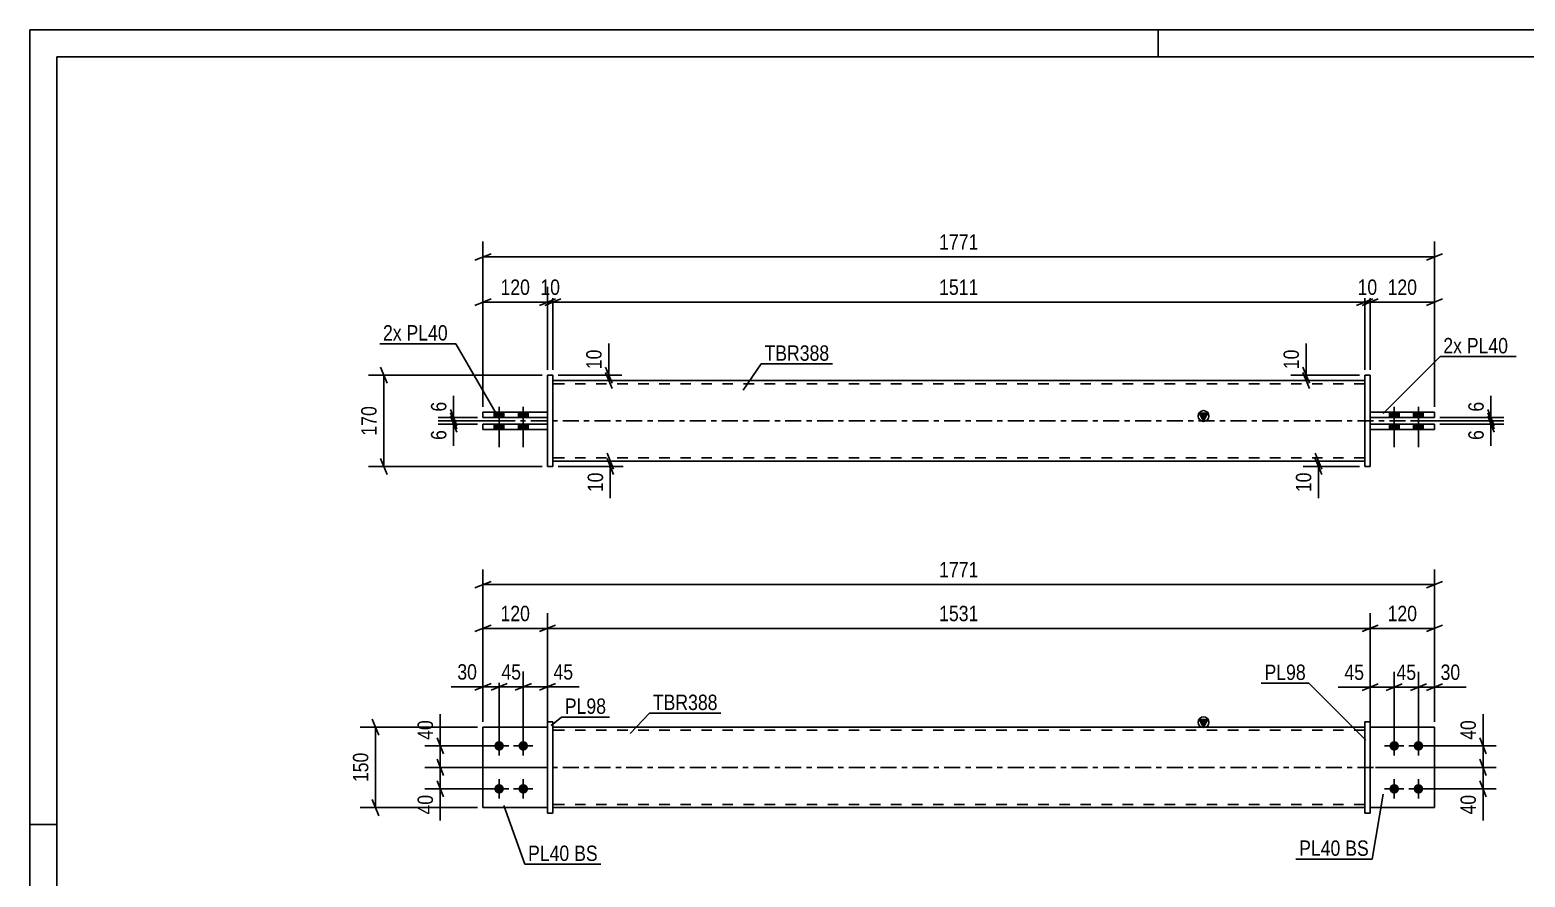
# Model space of a CAD drawing. Header units: millimetres. Extents: x 0 to 420, y 0 to 297.
# Drawn here: x 0 to 278.3, y 139.2 to 297 of the extents above; entities that cross this region are included whole.
import ezdxf

# ---------------------------------------------------------------- set-up
doc = ezdxf.new("R2010")
doc.units = ezdxf.units.MM
doc.linetypes.add('DXK_LINE_DOT2', pattern=[3.9198, 1.9599, -1.9599])
doc.linetypes.add('DXK_LINE_DOT3', pattern=[5.9187, 2.979, -0.9799, 0.9799, -0.9799])
doc.styles.add('Arial Narrow', font='ARIALN.TTF', dxfattribs={"height": 0.2})

# ---------------------------------------------------------------- blocks, each defined once
blk = doc.blocks.new('Unknown-580569984-1163')
at = {"color": 5, "linetype": 'Continuous'}
for p, q in [((420, 297), (0, 297)), ((0, 297), (0, 0)), ((0, 292), (0, 297)), ((210, 292), (210, 297)), ((415, 292), (5, 292)), ((5, 292), (5, 5)), ((5, 149), (0, 149))]:
    blk.add_line(p, q, dxfattribs=at)
blk = doc.blocks.new('Part-580569984-1802 - 1791')
at = {"color": 7, "linetype": 'DXK_LINE_DOT2'}
for p, q in [((261.47, 167.15), (249.47, 167.15)), ((249.47, 167.15), (249.47, 152.15)), ((261.47, 152.15), (261.47, 167.15)), ((249.47, 152.15), (261.47, 152.15))]:
    blk.add_line(p, q, dxfattribs=at)
blk = doc.blocks.new('Bolt-580569984-1794 - 1791')
at = {"linetype": 'Continuous'}
for points in [[(253.97, 164.55, -1), (253.97, 162.75, -1)], [(258.47, 164.55, -1), (258.47, 162.75, -1)], [(253.97, 156.55, -1), (253.97, 154.75, -1)], [(258.47, 156.55, -1), (258.47, 154.75, -1)]]:
    blk.add_hatch(color=1, dxfattribs=at).paths.add_polyline_path(points)
at = {"color": 1, "linetype": 'Continuous'}
for p, q in [((253.97, 165.45), (253.97, 161.85)), ((258.47, 165.45), (258.47, 161.85)), ((252.17, 163.65), (255.77, 163.65)), ((256.67, 163.65), (260.27, 163.65)), ((253.97, 157.45), (253.97, 153.85)), ((258.47, 157.45), (258.47, 153.85)), ((252.17, 155.65), (255.77, 155.65)), ((256.67, 155.65), (260.27, 155.65))]:
    blk.add_line(p, q, dxfattribs=at)
blk = doc.blocks.new('Part-580569984-1812 - 1791')
at = {"color": 2, "linetype": 'Continuous'}
for p, q in [((249.47, 168.15), (248.47, 168.15)), ((248.47, 168.15), (248.47, 151.15)), ((249.47, 151.15), (249.47, 168.15)), ((248.47, 151.15), (249.47, 151.15))]:
    blk.add_line(p, q, dxfattribs=at)
blk = doc.blocks.new('Bolt-580569984-1797 - 1791')
at = {"linetype": 'Continuous'}
for points in [[(87.34, 162.75, -1), (87.34, 164.55, -1)], [(91.84, 162.75, -1), (91.84, 164.55, -1)], [(87.34, 154.75, -1), (87.34, 156.55, -1)], [(91.84, 154.75, -1), (91.84, 156.55, -1)]]:
    blk.add_hatch(color=1, dxfattribs=at).paths.add_polyline_path(points)
at = {"color": 1, "linetype": 'Continuous'}
for p, q in [((87.34, 161.85), (87.34, 165.45)), ((91.84, 161.85), (91.84, 165.45)), ((89.14, 163.65), (85.54, 163.65)), ((93.64, 163.65), (90.04, 163.65)), ((87.34, 153.85), (87.34, 157.45)), ((91.84, 153.85), (91.84, 157.45)), ((89.14, 155.65), (85.54, 155.65)), ((93.64, 155.65), (90.04, 155.65))]:
    blk.add_line(p, q, dxfattribs=at)
blk = doc.blocks.new('Part-580569984-1807 - 1791')
at = {"color": 2, "linetype": 'Continuous'}
for p, q in [((249.47, 167.15), (261.47, 167.15)), ((261.47, 167.15), (261.47, 152.15)), ((249.47, 152.15), (261.47, 152.15))]:
    blk.add_line(p, q, dxfattribs=at)
at = {"color": 7, "linetype": 'DXK_LINE_DOT2'}
blk.add_line((249.47, 167.15), (249.47, 152.15), dxfattribs=at)
blk = doc.blocks.new('Part-580569984-1817 - 1791')
at = {"color": 7, "linetype": 'DXK_LINE_DOT2'}
for p, q in [((96.34, 167.15), (84.34, 167.15)), ((84.34, 167.15), (84.34, 152.15)), ((96.34, 152.15), (96.34, 167.15)), ((84.34, 152.15), (96.34, 152.15))]:
    blk.add_line(p, q, dxfattribs=at)
blk = doc.blocks.new('Part-580569984-1822 - 1791')
at = {"color": 2, "linetype": 'Continuous'}
for p, q in [((84.34, 152.15), (84.34, 167.15)), ((84.34, 167.15), (96.34, 167.15)), ((84.34, 152.15), (96.34, 152.15))]:
    blk.add_line(p, q, dxfattribs=at)
at = {"color": 7, "linetype": 'DXK_LINE_DOT2'}
blk.add_line((96.34, 152.15), (96.34, 167.15), dxfattribs=at)
blk = doc.blocks.new('Part-580569984-1827 - 1791')
at = {"color": 2, "linetype": 'Continuous'}
for p, q in [((96.34, 151.15), (96.34, 168.15)), ((96.34, 168.15), (97.34, 168.15)), ((97.34, 151.15), (97.34, 168.15)), ((96.34, 151.15), (97.34, 151.15))]:
    blk.add_line(p, q, dxfattribs=at)
blk = doc.blocks.new('Part-580569984-1832 - 1791')
at = {"linetype": 'Continuous'}
blk.add_hatch(color=2, dxfattribs=at).paths.add_polyline_path([(218.47, 167.15), (217.67, 168.55), (219.27, 168.55)])
at = {"color": 2, "linetype": 'Continuous'}
for p, q in [((97.34, 167.15), (248.47, 167.15)), ((218.47, 167.15), (217.67, 168.55)), ((217.67, 168.55), (219.27, 168.55)), ((219.27, 168.55), (218.47, 167.15)), ((97.34, 152.15), (248.47, 152.15))]:
    blk.add_line(p, q, dxfattribs=at)
at = {"color": 7, "linetype": 'DXK_LINE_DOT2'}
for p, q in [((97.34, 152.15), (97.34, 167.15)), ((248.47, 152.15), (248.47, 167.15)), ((248.47, 166.55), (97.34, 166.55)), ((248.47, 152.75), (97.34, 152.75))]:
    blk.add_line(p, q, dxfattribs=at)
at = {"color": 7, "linetype": 'DXK_LINE_DOT3'}
blk.add_line((87.34, 159.65), (258.47, 159.65), dxfattribs=at)
at = {"color": 2, "linetype": 'Continuous'}
blk.add_circle((218.47, 168.05), 1, dxfattribs=at)
blk = doc.blocks.new('Part-580569984-2106 - 2084')
at = {"color": 2, "linetype": 'Continuous'}
for p, q in [((84.34, 223.59), (96.34, 223.59)), ((84.34, 222.59), (84.34, 223.59)), ((96.34, 222.59), (84.34, 222.59))]:
    blk.add_line(p, q, dxfattribs=at)
at = {"color": 7, "linetype": 'DXK_LINE_DOT2'}
blk.add_line((96.34, 223.59), (96.34, 222.59), dxfattribs=at)
blk = doc.blocks.new('Part-580569984-2090 - 2084')
at = {"color": 2, "linetype": 'Continuous'}
for p, q in [((261.47, 225.79), (249.47, 225.79)), ((261.47, 224.79), (261.47, 225.79)), ((249.47, 224.79), (261.47, 224.79))]:
    blk.add_line(p, q, dxfattribs=at)
at = {"color": 7, "linetype": 'DXK_LINE_DOT2'}
blk.add_line((249.47, 225.79), (249.47, 224.79), dxfattribs=at)
blk = doc.blocks.new('Part-580569984-2095 - 2084')
at = {"color": 2, "linetype": 'Continuous'}
for p, q in [((261.47, 223.59), (249.47, 223.59)), ((261.47, 222.59), (261.47, 223.59)), ((249.47, 222.59), (261.47, 222.59))]:
    blk.add_line(p, q, dxfattribs=at)
at = {"color": 7, "linetype": 'DXK_LINE_DOT2'}
blk.add_line((249.47, 223.59), (249.47, 222.59), dxfattribs=at)
blk = doc.blocks.new('Part-580569984-2112 - 2084')
at = {"linetype": 'Continuous'}
blk.add_hatch(color=2, dxfattribs=at).paths.add_polyline_path([(218.47, 224.19), (217.67, 225.59), (219.27, 225.59)])
at = {"color": 2, "linetype": 'Continuous'}
for p, q in [((97.34, 231.69), (248.47, 231.69)), ((218.47, 224.19), (217.67, 225.59)), ((217.67, 225.59), (219.27, 225.59)), ((219.27, 225.59), (218.47, 224.19)), ((248.47, 216.69), (97.34, 216.69))]:
    blk.add_line(p, q, dxfattribs=at)
at = {"color": 7, "linetype": 'DXK_LINE_DOT2'}
for p, q in [((97.34, 216.69), (97.34, 231.69)), ((248.47, 231.09), (97.34, 231.09)), ((248.47, 231.69), (248.47, 216.69)), ((248.47, 217.29), (97.34, 217.29))]:
    blk.add_line(p, q, dxfattribs=at)
at = {"color": 7, "linetype": 'DXK_LINE_DOT3'}
blk.add_line((87.34, 224.19), (258.47, 224.19), dxfattribs=at)
at = {"color": 2, "linetype": 'Continuous'}
blk.add_circle((218.47, 225.09), 1, dxfattribs=at)
blk = doc.blocks.new('Part-580569984-2096 - 2084')
at = {"color": 2, "linetype": 'Continuous'}
for p, q in [((249.47, 232.69), (248.47, 232.69)), ((248.47, 215.69), (248.47, 232.69)), ((249.47, 215.69), (249.47, 232.69)), ((249.47, 215.69), (248.47, 215.69))]:
    blk.add_line(p, q, dxfattribs=at)
blk = doc.blocks.new('Part-580569984-2101 - 2084')
at = {"color": 2, "linetype": 'Continuous'}
for p, q in [((96.34, 225.79), (84.34, 225.79)), ((84.34, 224.79), (84.34, 225.79)), ((96.34, 224.79), (84.34, 224.79))]:
    blk.add_line(p, q, dxfattribs=at)
at = {"color": 7, "linetype": 'DXK_LINE_DOT2'}
blk.add_line((96.34, 224.79), (96.34, 225.79), dxfattribs=at)
blk = doc.blocks.new('Part-580569984-2107 - 2084')
at = {"color": 2, "linetype": 'Continuous'}
for p, q in [((97.34, 232.69), (96.34, 232.69)), ((96.34, 232.69), (96.34, 215.69)), ((97.34, 215.69), (97.34, 232.69)), ((96.34, 215.69), (97.34, 215.69))]:
    blk.add_line(p, q, dxfattribs=at)
blk = doc.blocks.new('Bolt-580569984-2113 - 2084')
at = {"linetype": 'Continuous'}
for points in [[(254.87, 225.79), (253.07, 225.79), (253.07, 224.79), (254.87, 224.79)], [(254.87, 225.79), (253.07, 225.79), (253.07, 224.79), (254.87, 224.79)], [(259.37, 225.79), (257.57, 225.79), (257.57, 224.79), (259.37, 224.79)], [(259.37, 225.79), (257.57, 225.79), (257.57, 224.79), (259.37, 224.79)], [(254.87, 223.59), (253.07, 223.59), (253.07, 222.59), (254.87, 222.59)], [(254.87, 223.59), (253.07, 223.59), (253.07, 222.59), (254.87, 222.59)], [(259.37, 223.59), (257.57, 223.59), (257.57, 222.59), (259.37, 222.59)], [(259.37, 223.59), (257.57, 223.59), (257.57, 222.59), (259.37, 222.59)]]:
    blk.add_hatch(color=1, dxfattribs=at).paths.add_polyline_path(points)
at = {"color": 1, "linetype": 'Continuous'}
for p, q in [((253.07, 225.79), (253.07, 224.79)), ((253.07, 225.79), (253.07, 224.79)), ((253.97, 226.79), (253.97, 219.29)), ((253.97, 226.79), (253.97, 219.29)), ((254.87, 225.79), (254.87, 224.79)), ((254.87, 225.79), (254.87, 224.79)), ((257.57, 225.79), (257.57, 224.79)), ((257.57, 225.79), (257.57, 224.79)), ((258.47, 226.79), (258.47, 219.29)), ((258.47, 226.79), (258.47, 219.29)), ((259.37, 225.79), (259.37, 224.79)), ((259.37, 225.79), (259.37, 224.79)), ((253.07, 223.59), (253.07, 222.59)), ((253.07, 223.59), (253.07, 222.59)), ((254.87, 223.59), (254.87, 222.59)), ((254.87, 223.59), (254.87, 222.59)), ((257.57, 223.59), (257.57, 222.59)), ((257.57, 223.59), (257.57, 222.59)), ((259.37, 223.59), (259.37, 222.59)), ((259.37, 223.59), (259.37, 222.59))]:
    blk.add_line(p, q, dxfattribs=at)
blk = doc.blocks.new('Bolt-580569984-2114 - 2084')
at = {"linetype": 'Continuous'}
for points in [[(86.44, 224.79), (88.24, 224.79), (88.24, 225.79), (86.44, 225.79)], [(86.44, 224.79), (88.24, 224.79), (88.24, 225.79), (86.44, 225.79)], [(90.94, 224.79), (92.74, 224.79), (92.74, 225.79), (90.94, 225.79)], [(90.94, 224.79), (92.74, 224.79), (92.74, 225.79), (90.94, 225.79)], [(86.44, 222.59), (88.24, 222.59), (88.24, 223.59), (86.44, 223.59)], [(86.44, 222.59), (88.24, 222.59), (88.24, 223.59), (86.44, 223.59)], [(90.94, 222.59), (92.74, 222.59), (92.74, 223.59), (90.94, 223.59)], [(90.94, 222.59), (92.74, 222.59), (92.74, 223.59), (90.94, 223.59)]]:
    blk.add_hatch(color=1, dxfattribs=at).paths.add_polyline_path(points)
at = {"color": 1, "linetype": 'Continuous'}
for p, q in [((86.44, 225.79), (86.44, 224.79)), ((86.44, 225.79), (86.44, 224.79)), ((87.34, 226.79), (87.34, 219.29)), ((87.34, 226.79), (87.34, 219.29)), ((88.24, 225.79), (88.24, 224.79)), ((88.24, 225.79), (88.24, 224.79)), ((90.94, 225.79), (90.94, 224.79)), ((90.94, 225.79), (90.94, 224.79)), ((91.84, 226.79), (91.84, 219.29)), ((91.84, 226.79), (91.84, 219.29)), ((92.74, 225.79), (92.74, 224.79)), ((92.74, 225.79), (92.74, 224.79)), ((86.44, 223.59), (86.44, 222.59)), ((86.44, 223.59), (86.44, 222.59)), ((88.24, 223.59), (88.24, 222.59)), ((88.24, 223.59), (88.24, 222.59)), ((90.94, 223.59), (90.94, 222.59)), ((90.94, 223.59), (90.94, 222.59)), ((92.74, 223.59), (92.74, 222.59)), ((92.74, 223.59), (92.74, 222.59))]:
    blk.add_line(p, q, dxfattribs=at)
blk = doc.blocks.new('StraightDimension-580569984-1978 - 1791')
at = {"color": 7, "linetype": 'Continuous'}
for p, q in [((250.47, 159.65), (272.91, 159.65)), ((269.91, 161.15), (271.11, 158.15)), ((270.51, 155.65), (270.51, 159.65)), ((271.11, 154.15), (269.91, 157.15)), ((259.47, 155.65), (272.91, 155.65))]:
    blk.add_line(p, q, dxfattribs=at)
at = {"color": 0}
blk.add_wipeout([(269.76, 155.13), (265.56, 155.13), (265.56, 150.27), (269.76, 150.27)], dxfattribs=at)
at = {"color": 7, "linetype": 'Continuous'}
blk.add_line((270.51, 155.65), (270.51, 149.75), dxfattribs=at)
blk.add_line((270.51, 155.65), (270.51, 149.75), dxfattribs=at)
at = {"color": 3, "style": 'Arial Narrow'}
blk.add_text('40', height=2.863, rotation=90.0002, dxfattribs=at).set_placement((269.16, 150.87))
blk = doc.blocks.new('StraightDimension-580569984-1988 - 1791')
at = {"color": 7, "linetype": 'Continuous'}
for p, q in [((84.34, 168.15), (84.34, 196.53)), ((261.47, 168.15), (261.47, 196.53)), ((85.84, 194.28), (82.84, 193.08)), ((84.34, 193.68), (261.47, 193.68)), ((259.97, 193.08), (262.97, 194.28))]:
    blk.add_line(p, q, dxfattribs=at)
at = {"color": 0}
blk.add_wipeout([(177.16, 194.43), (177.16, 198.63), (168.65, 198.63), (168.65, 194.43)], dxfattribs=at)
at = {"color": 3, "style": 'Arial Narrow'}
blk.add_text('1771', height=2.863, dxfattribs=at).set_placement((169.25, 195.03))
blk = doc.blocks.new('StraightDimension-580569984-2024 - 1791')
at = {"color": 7, "linetype": 'Continuous'}
for p, q in [((253.97, 164.65), (253.97, 177.44)), ((258.47, 164.65), (258.47, 177.44)), ((252.47, 173.99), (255.47, 175.19)), ((253.97, 174.59), (258.47, 174.59)), ((259.97, 175.19), (256.97, 173.99))]:
    blk.add_line(p, q, dxfattribs=at)
at = {"color": 0}
blk.add_wipeout([(258.65, 175.34), (258.65, 179.54), (253.79, 179.54), (253.79, 175.34)], dxfattribs=at)
at = {"color": 3, "style": 'Arial Narrow'}
blk.add_text('45', height=2.863, dxfattribs=at).set_placement((254.39, 175.94))
blk = doc.blocks.new('StraightDimension-580569984-1834 - 1791')
at = {"color": 7, "linetype": 'Continuous'}
for p, q in [((95.34, 159.65), (73.53, 159.65)), ((75.78, 161.15), (76.98, 158.15)), ((76.38, 155.65), (76.38, 159.65)), ((76.98, 154.15), (75.78, 157.15)), ((86.34, 155.65), (73.53, 155.65))]:
    blk.add_line(p, q, dxfattribs=at)
at = {"color": 0}
blk.add_wipeout([(75.63, 155.13), (71.43, 155.13), (71.43, 150.27), (75.63, 150.27)], dxfattribs=at)
at = {"color": 7, "linetype": 'Continuous'}
blk.add_line((76.38, 155.65), (76.38, 149.75), dxfattribs=at)
blk.add_line((76.38, 155.65), (76.38, 149.75), dxfattribs=at)
at = {"color": 3, "style": 'Arial Narrow'}
blk.add_text('40', height=2.863, rotation=90.0002, dxfattribs=at).set_placement((75.03, 150.87))
blk = doc.blocks.new('StraightDimension-580569984-1843 - 1791')
at = {"color": 7, "linetype": 'Continuous'}
for p, q in [((75.78, 165.15), (76.98, 162.15)), ((86.34, 163.65), (73.53, 163.65)), ((76.38, 159.65), (76.38, 163.65)), ((95.34, 159.65), (73.53, 159.65)), ((76.98, 158.15), (75.78, 161.15))]:
    blk.add_line(p, q, dxfattribs=at)
at = {"color": 0}
blk.add_wipeout([(75.63, 169.04), (71.43, 169.04), (71.43, 164.18), (75.63, 164.18)], dxfattribs=at)
at = {"color": 7, "linetype": 'Continuous'}
blk.add_line((76.38, 163.65), (76.38, 169.56), dxfattribs=at)
blk.add_line((76.38, 163.65), (76.38, 169.56), dxfattribs=at)
at = {"color": 3, "style": 'Arial Narrow'}
blk.add_text('40', height=2.863, rotation=90.0002, dxfattribs=at).set_placement((75.03, 164.78))
blk = doc.blocks.new('StraightDimension-580569984-1853 - 1791')
at = {"color": 7, "linetype": 'Continuous'}
for p, q in [((83.34, 167.15), (61.49, 167.15)), ((64.94, 165.65), (63.74, 168.65)), ((64.34, 152.15), (64.34, 167.15)), ((63.74, 153.65), (64.94, 150.65)), ((83.34, 152.15), (61.49, 152.15))]:
    blk.add_line(p, q, dxfattribs=at)
at = {"color": 0}
blk.add_wipeout([(63.59, 163), (59.39, 163), (59.39, 156.31), (63.59, 156.31)], dxfattribs=at)
at = {"color": 3, "style": 'Arial Narrow'}
blk.add_text('150', height=2.863, rotation=90.0002, dxfattribs=at).set_placement((62.99, 156.91))
blk = doc.blocks.new('StraightDimension-580569984-1873 - 1791')
at = {"color": 7, "linetype": 'Continuous'}
for p, q in [((84.34, 168.15), (84.34, 177.5)), ((87.34, 164.65), (87.34, 177.5)), ((82.84, 174.05), (85.84, 175.25)), ((84.34, 174.65), (87.34, 174.65)), ((88.84, 175.25), (85.84, 174.05))]:
    blk.add_line(p, q, dxfattribs=at)
at = {"color": 0}
blk.add_wipeout([(83.82, 175.4), (83.82, 179.6), (78.96, 179.6), (78.96, 175.4)], dxfattribs=at)
at = {"color": 7, "linetype": 'Continuous'}
blk.add_line((84.34, 174.65), (78.44, 174.65), dxfattribs=at)
blk.add_line((84.34, 174.65), (78.44, 174.65), dxfattribs=at)
at = {"color": 3, "style": 'Arial Narrow'}
blk.add_text('30', height=2.863, dxfattribs=at).set_placement((79.56, 176))
blk = doc.blocks.new('StraightDimension-580569984-1889 - 1791')
at = {"color": 7, "linetype": 'Continuous'}
for p, q in [((87.34, 164.65), (87.34, 177.5)), ((91.84, 164.65), (91.84, 177.5)), ((85.84, 174.05), (88.84, 175.25)), ((87.34, 174.65), (91.84, 174.65)), ((93.34, 175.25), (90.34, 174.05))]:
    blk.add_line(p, q, dxfattribs=at)
at = {"color": 0}
blk.add_wipeout([(92.02, 175.4), (92.02, 179.6), (87.17, 179.6), (87.17, 175.4)], dxfattribs=at)
at = {"color": 3, "style": 'Arial Narrow'}
blk.add_text('45', height=2.863, dxfattribs=at).set_placement((87.77, 176))
blk = doc.blocks.new('StraightDimension-580569984-1902 - 1791')
at = {"color": 7, "linetype": 'Continuous'}
for p, q in [((91.84, 164.65), (91.84, 177.5)), ((96.34, 168.15), (96.34, 177.5)), ((90.34, 174.05), (93.34, 175.25)), ((91.84, 174.65), (96.34, 174.65)), ((97.84, 175.25), (94.84, 174.05))]:
    blk.add_line(p, q, dxfattribs=at)
at = {"color": 0}
blk.add_wipeout([(101.73, 175.4), (101.73, 179.6), (96.87, 179.6), (96.87, 175.4)], dxfattribs=at)
at = {"color": 7, "linetype": 'Continuous'}
blk.add_line((96.34, 174.65), (102.25, 174.65), dxfattribs=at)
blk.add_line((96.34, 174.65), (102.25, 174.65), dxfattribs=at)
at = {"color": 3, "style": 'Arial Narrow'}
blk.add_text('45', height=2.863, dxfattribs=at).set_placement((97.47, 176))
blk = doc.blocks.new('StraightDimension-580569984-1919 - 1791')
at = {"color": 7, "linetype": 'Continuous'}
for p, q in [((84.34, 168.15), (84.34, 188.38)), ((96.34, 160.65), (96.34, 188.38)), ((82.84, 184.93), (85.84, 186.13)), ((84.34, 185.53), (96.34, 185.53)), ((97.84, 186.13), (94.84, 184.93))]:
    blk.add_line(p, q, dxfattribs=at)
at = {"color": 0}
blk.add_wipeout([(93.69, 186.28), (93.69, 190.48), (87, 190.48), (87, 186.28)], dxfattribs=at)
at = {"color": 3, "style": 'Arial Narrow'}
blk.add_text('120', height=2.863, dxfattribs=at).set_placement((87.6, 186.88))
blk = doc.blocks.new('StraightDimension-580569984-1934 - 1791')
at = {"color": 7, "linetype": 'Continuous'}
for p, q in [((96.34, 160.65), (96.34, 188.38)), ((249.47, 168.15), (249.47, 188.38)), ((97.84, 186.13), (94.84, 184.93)), ((96.34, 185.53), (249.47, 185.53)), ((247.97, 184.93), (250.97, 186.13))]:
    blk.add_line(p, q, dxfattribs=at)
at = {"color": 0}
blk.add_wipeout([(177.16, 186.28), (177.16, 190.48), (168.65, 190.48), (168.65, 186.28)], dxfattribs=at)
at = {"color": 3, "style": 'Arial Narrow'}
blk.add_text('1531', height=2.863, dxfattribs=at).set_placement((169.25, 186.88))
blk = doc.blocks.new('StraightDimension-580569984-1949 - 1791')
at = {"color": 7, "linetype": 'Continuous'}
for p, q in [((249.47, 168.15), (249.47, 188.38)), ((261.47, 168.15), (261.47, 188.38)), ((247.97, 184.93), (250.97, 186.13)), ((249.47, 185.53), (261.47, 185.53)), ((262.97, 186.13), (259.97, 184.93))]:
    blk.add_line(p, q, dxfattribs=at)
at = {"color": 0}
blk.add_wipeout([(258.81, 186.28), (258.81, 190.48), (252.13, 190.48), (252.13, 186.28)], dxfattribs=at)
at = {"color": 3, "style": 'Arial Narrow'}
blk.add_text('120', height=2.863, dxfattribs=at).set_placement((252.73, 186.88))
blk = doc.blocks.new('StraightDimension-580569984-1969 - 1791')
at = {"color": 7, "linetype": 'Continuous'}
for p, q in [((269.91, 165.15), (271.11, 162.15)), ((259.47, 163.65), (272.91, 163.65)), ((270.51, 159.65), (270.51, 163.65)), ((250.47, 159.65), (272.91, 159.65)), ((271.11, 158.15), (269.91, 161.15))]:
    blk.add_line(p, q, dxfattribs=at)
at = {"color": 0}
blk.add_wipeout([(269.76, 169.04), (265.56, 169.04), (265.56, 164.18), (269.76, 164.18)], dxfattribs=at)
at = {"color": 7, "linetype": 'Continuous'}
blk.add_line((270.51, 163.65), (270.51, 169.56), dxfattribs=at)
blk.add_line((270.51, 163.65), (270.51, 169.56), dxfattribs=at)
at = {"color": 3, "style": 'Arial Narrow'}
blk.add_text('40', height=2.863, rotation=90.0002, dxfattribs=at).set_placement((269.16, 164.78))
blk = doc.blocks.new('StraightDimension-580569984-2008 - 1791')
at = {"color": 7, "linetype": 'Continuous'}
for p, q in [((249.47, 168.15), (249.47, 177.44)), ((253.97, 164.65), (253.97, 177.44)), ((247.97, 173.99), (250.97, 175.19)), ((249.47, 174.59), (253.97, 174.59)), ((255.47, 175.19), (252.47, 173.99))]:
    blk.add_line(p, q, dxfattribs=at)
at = {"color": 0}
blk.add_wipeout([(248.94, 175.34), (248.94, 179.54), (244.09, 179.54), (244.09, 175.34)], dxfattribs=at)
at = {"color": 7, "linetype": 'Continuous'}
blk.add_line((249.47, 174.59), (243.56, 174.59), dxfattribs=at)
blk.add_line((249.47, 174.59), (243.56, 174.59), dxfattribs=at)
at = {"color": 3, "style": 'Arial Narrow'}
blk.add_text('45', height=2.863, dxfattribs=at).set_placement((244.69, 175.94))
blk = doc.blocks.new('StraightDimension-580569984-2037 - 1791')
at = {"color": 7, "linetype": 'Continuous'}
for p, q in [((258.47, 164.65), (258.47, 177.44)), ((261.47, 168.15), (261.47, 177.44)), ((256.97, 173.99), (259.97, 175.19)), ((258.47, 174.59), (261.47, 174.59)), ((262.97, 175.19), (259.97, 173.99))]:
    blk.add_line(p, q, dxfattribs=at)
at = {"color": 0}
blk.add_wipeout([(266.85, 175.34), (266.85, 179.54), (261.99, 179.54), (261.99, 175.34)], dxfattribs=at)
at = {"color": 7, "linetype": 'Continuous'}
blk.add_line((261.47, 174.59), (267.37, 174.59), dxfattribs=at)
blk.add_line((261.47, 174.59), (267.37, 174.59), dxfattribs=at)
at = {"color": 3, "style": 'Arial Narrow'}
blk.add_text('30', height=2.863, dxfattribs=at).set_placement((262.59, 175.94))
blk = doc.blocks.new('StraightDimension-580569984-2160 - 2084')
at = {"color": 7, "linetype": 'Continuous'}
for p, q in [((271.37, 226.29), (272.57, 223.29)), ((272.57, 222.69), (271.37, 225.69)), ((257.22, 224.19), (274.37, 224.19)), ((262.47, 224.79), (274.37, 224.79)), ((271.97, 224.19), (271.97, 224.79))]:
    blk.add_line(p, q, dxfattribs=at)
at = {"color": 0}
blk.add_wipeout([(271.22, 228.34), (267.02, 228.34), (267.02, 225.31), (271.22, 225.31)], dxfattribs=at)
at = {"color": 7, "linetype": 'Continuous'}
blk.add_line((271.97, 224.79), (271.97, 228.87), dxfattribs=at)
blk.add_line((271.97, 224.79), (271.97, 228.87), dxfattribs=at)
at = {"color": 3, "style": 'Arial Narrow'}
blk.add_text('6', height=2.86, rotation=90.0002, dxfattribs=at).set_placement((270.62, 225.91))
blk = doc.blocks.new('StraightDimension-580569984-2229 - 2084')
at = {"color": 7, "linetype": 'Continuous'}
for p, q in [((97.34, 233.69), (97.34, 249.15)), ((248.47, 233.69), (248.47, 249.15)), ((98.84, 246.9), (95.84, 245.7)), ((97.34, 246.3), (248.47, 246.3)), ((246.97, 245.7), (249.97, 246.9))]:
    blk.add_line(p, q, dxfattribs=at)
at = {"color": 0}
blk.add_wipeout([(177.16, 247.05), (177.16, 251.25), (168.65, 251.25), (168.65, 247.05)], dxfattribs=at)
at = {"color": 3, "style": 'Arial Narrow'}
blk.add_text('1511', height=2.863, dxfattribs=at).set_placement((169.25, 247.65))
blk = doc.blocks.new('StraightDimension-580569984-2178 - 2084')
at = {"color": 7, "linetype": 'Continuous'}
for p, q in [((107.17, 234.19), (108.37, 231.19)), ((98.34, 232.69), (110.17, 232.69)), ((98.34, 231.69), (110.17, 231.69)), ((108.37, 230.19), (107.17, 233.19)), ((107.77, 231.69), (107.77, 232.69))]:
    blk.add_line(p, q, dxfattribs=at)
at = {"color": 0}
blk.add_wipeout([(107.02, 238.07), (102.82, 238.07), (102.82, 233.21), (107.02, 233.21)], dxfattribs=at)
at = {"color": 7, "linetype": 'Continuous'}
blk.add_line((107.77, 232.69), (107.77, 238.59), dxfattribs=at)
blk.add_line((107.77, 232.69), (107.77, 238.59), dxfattribs=at)
at = {"color": 3, "style": 'Arial Narrow'}
blk.add_text('10', height=2.863, rotation=90.0002, dxfattribs=at).set_placement((106.42, 233.81))
blk = doc.blocks.new('StraightDimension-580569984-2239 - 2084')
at = {"color": 7, "linetype": 'Continuous'}
for p, q in [((96.34, 233.69), (96.34, 249.15)), ((97.34, 233.69), (97.34, 249.15)), ((94.84, 245.7), (97.84, 246.9)), ((98.84, 246.9), (95.84, 245.7)), ((96.34, 246.3), (97.34, 246.3))]:
    blk.add_line(p, q, dxfattribs=at)
at = {"color": 0}
blk.add_wipeout([(99.27, 247.05), (99.27, 251.25), (94.42, 251.25), (94.42, 247.05)], dxfattribs=at)
at = {"color": 3, "style": 'Arial Narrow'}
blk.add_text('10', height=2.863, dxfattribs=at).set_placement((95.02, 247.65))
blk = doc.blocks.new('StraightDimension-580569984-2126 - 2084')
at = {"color": 7, "linetype": 'Continuous'}
for p, q in [((78.27, 226.29), (79.47, 223.29)), ((79.47, 222.69), (78.27, 225.69)), ((83.34, 224.79), (76.02, 224.79)), ((88.59, 224.19), (76.02, 224.19)), ((78.87, 224.19), (78.87, 224.79))]:
    blk.add_line(p, q, dxfattribs=at)
at = {"color": 0}
blk.add_wipeout([(78.12, 228.34), (73.92, 228.34), (73.92, 225.31), (78.12, 225.31)], dxfattribs=at)
at = {"color": 7, "linetype": 'Continuous'}
blk.add_line((78.87, 224.79), (78.87, 228.87), dxfattribs=at)
blk.add_line((78.87, 224.79), (78.87, 228.87), dxfattribs=at)
at = {"color": 3, "style": 'Arial Narrow'}
blk.add_text('6', height=2.86, rotation=90.0002, dxfattribs=at).set_placement((77.52, 225.91))
blk = doc.blocks.new('StraightDimension-580569984-2138 - 2084')
at = {"color": 7, "linetype": 'Continuous'}
for p, q in [((78.27, 225.69), (79.47, 222.69)), ((88.59, 224.19), (76.02, 224.19)), ((83.34, 223.59), (76.02, 223.59)), ((79.47, 222.09), (78.27, 225.09)), ((78.87, 223.59), (78.87, 224.19))]:
    blk.add_line(p, q, dxfattribs=at)
at = {"color": 0}
blk.add_wipeout([(78.12, 223.06), (73.92, 223.06), (73.92, 220.03), (78.12, 220.03)], dxfattribs=at)
at = {"color": 7, "linetype": 'Continuous'}
blk.add_line((78.87, 223.59), (78.87, 219.51), dxfattribs=at)
blk.add_line((78.87, 223.59), (78.87, 219.51), dxfattribs=at)
at = {"color": 3, "style": 'Arial Narrow'}
blk.add_text('6', height=2.86, rotation=90.0002, dxfattribs=at).set_placement((77.52, 220.63))
blk = doc.blocks.new('StraightDimension-580569984-2149 - 2084')
at = {"color": 7, "linetype": 'Continuous'}
for p, q in [((66.48, 231.19), (65.28, 234.19)), ((95.34, 232.69), (63.03, 232.69)), ((65.88, 215.69), (65.88, 232.69)), ((65.28, 217.19), (66.48, 214.19)), ((95.34, 215.69), (63.03, 215.69))]:
    blk.add_line(p, q, dxfattribs=at)
at = {"color": 0}
blk.add_wipeout([(65.13, 227.53), (60.93, 227.53), (60.93, 220.85), (65.13, 220.85)], dxfattribs=at)
at = {"color": 3, "style": 'Arial Narrow'}
blk.add_text('170', height=2.863, rotation=90.0002, dxfattribs=at).set_placement((64.53, 221.45))
blk = doc.blocks.new('StraightDimension-580569984-2169 - 2084')
at = {"color": 7, "linetype": 'Continuous'}
for p, q in [((271.37, 225.69), (272.57, 222.69)), ((257.22, 224.19), (274.37, 224.19)), ((262.47, 223.59), (274.37, 223.59)), ((272.57, 222.09), (271.37, 225.09)), ((271.97, 223.59), (271.97, 224.19))]:
    blk.add_line(p, q, dxfattribs=at)
at = {"color": 0}
blk.add_wipeout([(271.22, 223.06), (267.02, 223.06), (267.02, 220.03), (271.22, 220.03)], dxfattribs=at)
at = {"color": 7, "linetype": 'Continuous'}
blk.add_line((271.97, 223.59), (271.97, 219.51), dxfattribs=at)
blk.add_line((271.97, 223.59), (271.97, 219.51), dxfattribs=at)
at = {"color": 3, "style": 'Arial Narrow'}
blk.add_text('6', height=2.86, rotation=90.0002, dxfattribs=at).set_placement((270.62, 220.63))
blk = doc.blocks.new('StraightDimension-580569984-2189 - 2084')
at = {"color": 7, "linetype": 'Continuous'}
for p, q in [((107.44, 218.19), (108.64, 215.19)), ((108.64, 214.19), (107.44, 217.19)), ((98.34, 216.69), (110.44, 216.69)), ((98.34, 215.69), (110.44, 215.69)), ((108.04, 215.69), (108.04, 216.69))]:
    blk.add_line(p, q, dxfattribs=at)
at = {"color": 0}
blk.add_wipeout([(107.29, 215.16), (103.09, 215.16), (103.09, 210.31), (107.29, 210.31)], dxfattribs=at)
at = {"color": 7, "linetype": 'Continuous'}
blk.add_line((108.04, 215.69), (108.04, 209.78), dxfattribs=at)
blk.add_line((108.04, 215.69), (108.04, 209.78), dxfattribs=at)
at = {"color": 3, "style": 'Arial Narrow'}
blk.add_text('10', height=2.863, rotation=90.0002, dxfattribs=at).set_placement((106.69, 210.91))
blk = doc.blocks.new('StraightDimension-580569984-2199 - 2084')
at = {"color": 7, "linetype": 'Continuous'}
for p, q in [((249.47, 233.69), (249.47, 249.15)), ((261.47, 226.79), (261.47, 249.15)), ((247.97, 245.7), (250.97, 246.9)), ((249.47, 246.3), (261.47, 246.3)), ((262.97, 246.9), (259.97, 245.7))]:
    blk.add_line(p, q, dxfattribs=at)
at = {"color": 0}
blk.add_wipeout([(258.81, 247.05), (258.81, 251.25), (252.13, 251.25), (252.13, 247.05)], dxfattribs=at)
at = {"color": 3, "style": 'Arial Narrow'}
blk.add_text('120', height=2.863, dxfattribs=at).set_placement((252.73, 247.65))
blk = doc.blocks.new('StraightDimension-580569984-2209 - 2084')
at = {"color": 7, "linetype": 'Continuous'}
for p, q in [((84.34, 226.79), (84.34, 249.15)), ((96.34, 233.69), (96.34, 249.15)), ((82.84, 245.7), (85.84, 246.9)), ((84.34, 246.3), (96.34, 246.3)), ((97.84, 246.9), (94.84, 245.7))]:
    blk.add_line(p, q, dxfattribs=at)
at = {"color": 0}
blk.add_wipeout([(93.69, 247.05), (93.69, 251.25), (87, 251.25), (87, 247.05)], dxfattribs=at)
at = {"color": 3, "style": 'Arial Narrow'}
blk.add_text('120', height=2.863, dxfattribs=at).set_placement((87.6, 247.65))
blk = doc.blocks.new('StraightDimension-580569984-2219 - 2084')
at = {"color": 7, "linetype": 'Continuous'}
for p, q in [((248.47, 233.69), (248.47, 249.15)), ((249.47, 233.69), (249.47, 249.15)), ((246.97, 245.7), (249.97, 246.9)), ((250.97, 246.9), (247.97, 245.7)), ((248.47, 246.3), (249.47, 246.3))]:
    blk.add_line(p, q, dxfattribs=at)
at = {"color": 0}
blk.add_wipeout([(251.4, 247.05), (251.4, 251.25), (246.54, 251.25), (246.54, 247.05)], dxfattribs=at)
at = {"color": 3, "style": 'Arial Narrow'}
blk.add_text('10', height=2.863, dxfattribs=at).set_placement((247.14, 247.65))
blk = doc.blocks.new('StraightDimension-580569984-2250 - 2084')
at = {"color": 7, "linetype": 'Continuous'}
for p, q in [((84.34, 226.79), (84.34, 257.56)), ((261.47, 226.79), (261.47, 257.56)), ((85.84, 255.31), (82.84, 254.11)), ((84.34, 254.71), (261.47, 254.71)), ((259.97, 254.11), (262.97, 255.31))]:
    blk.add_line(p, q, dxfattribs=at)
at = {"color": 0}
blk.add_wipeout([(177.16, 255.46), (177.16, 259.66), (168.65, 259.66), (168.65, 255.46)], dxfattribs=at)
at = {"color": 3, "style": 'Arial Narrow'}
blk.add_text('1771', height=2.863, dxfattribs=at).set_placement((169.25, 256.06))
blk = doc.blocks.new('StraightDimension-580569984-2261 - 2084')
at = {"color": 7, "linetype": 'Continuous'}
for p, q in [((236.97, 234.19), (238.17, 231.19)), ((247.47, 232.69), (234.72, 232.69)), ((247.47, 231.69), (234.72, 231.69)), ((238.17, 230.19), (236.97, 233.19)), ((237.57, 231.69), (237.57, 232.69))]:
    blk.add_line(p, q, dxfattribs=at)
at = {"color": 0}
blk.add_wipeout([(236.82, 238.07), (232.62, 238.07), (232.62, 233.21), (236.82, 233.21)], dxfattribs=at)
at = {"color": 7, "linetype": 'Continuous'}
blk.add_line((237.57, 232.69), (237.57, 238.59), dxfattribs=at)
blk.add_line((237.57, 232.69), (237.57, 238.59), dxfattribs=at)
at = {"color": 3, "style": 'Arial Narrow'}
blk.add_text('10', height=2.863, rotation=90.0002, dxfattribs=at).set_placement((236.22, 233.81))
blk = doc.blocks.new('StraightDimension-580569984-2272 - 2084')
at = {"color": 7, "linetype": 'Continuous'}
for p, q in [((239.27, 218.19), (240.47, 215.19)), ((240.47, 214.19), (239.27, 217.19)), ((247.47, 216.69), (237.02, 216.69)), ((247.47, 215.69), (237.02, 215.69)), ((239.87, 215.69), (239.87, 216.69))]:
    blk.add_line(p, q, dxfattribs=at)
at = {"color": 0}
blk.add_wipeout([(239.12, 215.16), (234.92, 215.16), (234.92, 210.31), (239.12, 210.31)], dxfattribs=at)
at = {"color": 7, "linetype": 'Continuous'}
blk.add_line((239.87, 215.69), (239.87, 209.78), dxfattribs=at)
blk.add_line((239.87, 215.69), (239.87, 209.78), dxfattribs=at)
at = {"color": 3, "style": 'Arial Narrow'}
blk.add_text('10', height=2.863, rotation=90.0002, dxfattribs=at).set_placement((238.52, 210.91))
blk = doc.blocks.new('Mark-580569984-1808 - 1791')
at = {"color": 0}
blk.add_wipeout([(237.49, 175.93), (237.49, 178.93), (229.82, 178.93), (229.82, 175.93)], dxfattribs=at)
blk.add_wipeout([(237.49, 175.93), (237.49, 178.93), (229.82, 178.93), (229.82, 175.93)], dxfattribs=at)
at = {"color": 30, "linetype": 'Continuous'}
for p in [(229.22, 175.33), (248.7, 164.72)]:
    blk.add_line(p, (238.09, 175.33), dxfattribs=at)
at = {"color": 3, "style": 'Arial Narrow'}
blk.add_text('PL98', height=2.863, dxfattribs=at).set_placement((229.82, 175.93))
blk = doc.blocks.new('Mark-580569984-1823 - 1791')
at = {"color": 0}
blk.add_wipeout([(107.26, 169.62), (107.26, 172.62), (99.58, 172.62), (99.58, 169.62)], dxfattribs=at)
blk.add_wipeout([(107.26, 169.62), (107.26, 172.62), (99.58, 172.62), (99.58, 169.62)], dxfattribs=at)
at = {"color": 30, "linetype": 'Continuous'}
for p, q in [((97.04, 167.46), (98.98, 169.02)), ((98.98, 169.02), (107.86, 169.02))]:
    blk.add_line(p, q, dxfattribs=at)
at = {"color": 3, "style": 'Arial Narrow'}
blk.add_text('PL98', height=2.863, dxfattribs=at).set_placement((99.58, 169.62))
blk = doc.blocks.new('Mark-580569984-1828 - 1791')
at = {"color": 0}
blk.add_wipeout([(128.02, 170.33), (128.02, 173.33), (115.96, 173.33), (115.96, 170.33)], dxfattribs=at)
blk.add_wipeout([(128.02, 170.33), (128.02, 173.33), (115.96, 173.33), (115.96, 170.33)], dxfattribs=at)
at = {"color": 30, "linetype": 'Continuous'}
for p, q in [((111.76, 165.99), (115.36, 169.73)), ((115.36, 169.73), (128.62, 169.73))]:
    blk.add_line(p, q, dxfattribs=at)
at = {"color": 3, "style": 'Arial Narrow'}
blk.add_text('TBR388', height=2.863, dxfattribs=at).set_placement((115.96, 170.33))
blk = doc.blocks.new('MarkSet-580569984-2069 - 1791')
at = {"color": 0}
blk.add_wipeout([(243.94, 143.18), (243.94, 146.18), (236.27, 146.18), (236.27, 143.18)], dxfattribs=at)
blk.add_wipeout([(243.94, 143.18), (243.94, 146.18), (236.27, 146.18), (236.27, 143.18)], dxfattribs=at)
blk.add_wipeout([(249.23, 143.18), (249.23, 146.18), (244.84, 146.18), (244.84, 143.18)], dxfattribs=at)
blk.add_wipeout([(249.23, 143.18), (249.23, 146.18), (244.84, 146.18), (244.84, 143.18)], dxfattribs=at)
at = {"color": 30, "linetype": 'Continuous'}
for p in [(251.9, 154.66), (235.67, 142.58)]:
    blk.add_line(p, (249.83, 142.58), dxfattribs=at)
at = {"color": 3, "style": 'Arial Narrow'}
for s, p in [('PL40', (236.27, 143.18)), ('BS', (244.84, 143.18))]:
    blk.add_text(s, height=2.863, dxfattribs=at).set_placement(p)
blk = doc.blocks.new('MarkSet-580569984-2075 - 1791')
at = {"color": 0}
blk.add_wipeout([(100.41, 142.22), (100.41, 145.22), (92.73, 145.22), (92.73, 142.22)], dxfattribs=at)
blk.add_wipeout([(100.41, 142.22), (100.41, 145.22), (92.73, 145.22), (92.73, 142.22)], dxfattribs=at)
at = {"color": 30, "linetype": 'Continuous'}
blk.add_line((88.24, 152.55), (92.13, 141.62), dxfattribs=at)
at = {"color": 0}
blk.add_wipeout([(105.69, 142.22), (105.69, 145.22), (101.31, 145.22), (101.31, 142.22)], dxfattribs=at)
blk.add_wipeout([(105.69, 142.22), (105.69, 145.22), (101.31, 145.22), (101.31, 142.22)], dxfattribs=at)
at = {"color": 30, "linetype": 'Continuous'}
blk.add_line((92.13, 141.62), (106.29, 141.62), dxfattribs=at)
at = {"color": 3, "style": 'Arial Narrow'}
for s, p in [('PL40', (92.73, 142.22)), ('BS', (101.31, 142.22))]:
    blk.add_text(s, height=2.863, dxfattribs=at).set_placement(p)
blk = doc.blocks.new('Mark-580569984-2108 - 2084')
at = {"color": 0}
blk.add_wipeout([(148.81, 235.38), (148.81, 238.38), (136.75, 238.38), (136.75, 235.38)], dxfattribs=at)
blk.add_wipeout([(148.81, 235.38), (148.81, 238.38), (136.75, 238.38), (136.75, 235.38)], dxfattribs=at)
at = {"color": 30, "linetype": 'Continuous'}
for p, q in [((132.78, 229.93), (136.15, 234.78)), ((136.15, 234.78), (149.41, 234.78))]:
    blk.add_line(p, q, dxfattribs=at)
at = {"color": 3, "style": 'Arial Narrow'}
blk.add_text('TBR388', height=2.863, dxfattribs=at).set_placement((136.75, 235.38))
blk = doc.blocks.new('MarkSet-580569984-2303 - 2084')
at = {"color": 30, "linetype": 'Continuous'}
blk.add_line((86.77, 225.56), (79.27, 238.55), dxfattribs=at)
at = {"color": 0}
blk.add_wipeout([(69.2, 239.15), (69.2, 242.15), (65.73, 242.15), (65.73, 239.15)], dxfattribs=at)
blk.add_wipeout([(69.2, 239.15), (69.2, 242.15), (65.73, 242.15), (65.73, 239.15)], dxfattribs=at)
blk.add_wipeout([(77.77, 239.15), (77.77, 242.15), (70.1, 242.15), (70.1, 239.15)], dxfattribs=at)
blk.add_wipeout([(77.77, 239.15), (77.77, 242.15), (70.1, 242.15), (70.1, 239.15)], dxfattribs=at)
at = {"color": 30, "linetype": 'Continuous'}
blk.add_line((65.13, 238.55), (79.27, 238.55), dxfattribs=at)
at = {"color": 3, "style": 'Arial Narrow'}
for s, p in [('2x', (65.73, 239.15)), ('PL40', (70.1, 239.15))]:
    blk.add_text(s, height=2.863, dxfattribs=at).set_placement(p)
blk = doc.blocks.new('MarkSet-580569984-2309 - 2084')
at = {"color": 0}
blk.add_wipeout([(266.58, 236.76), (266.58, 239.76), (263.1, 239.76), (263.1, 236.76)], dxfattribs=at)
blk.add_wipeout([(266.58, 236.76), (266.58, 239.76), (263.1, 239.76), (263.1, 236.76)], dxfattribs=at)
at = {"color": 30, "linetype": 'Continuous'}
blk.add_line((251.9, 225.56), (262.5, 236.16), dxfattribs=at)
at = {"color": 0}
blk.add_wipeout([(275.15, 236.76), (275.15, 239.76), (267.48, 239.76), (267.48, 236.76)], dxfattribs=at)
blk.add_wipeout([(275.15, 236.76), (275.15, 239.76), (267.48, 239.76), (267.48, 236.76)], dxfattribs=at)
at = {"color": 30, "linetype": 'Continuous'}
blk.add_line((262.5, 236.16), (276.65, 236.16), dxfattribs=at)
at = {"color": 3, "style": 'Arial Narrow'}
for s, p in [('2x', (263.1, 236.76)), ('PL40', (267.48, 236.76))]:
    blk.add_text(s, height=2.863, dxfattribs=at).set_placement(p)

msp = doc.modelspace()

# ---------------------------------------------------------------- block references
for name in ['Unknown-580569984-1163', 'Part-580569984-2112 - 2084', 'Part-580569984-2107 - 2084', 'Part-580569984-2096 - 2084', 'Part-580569984-2101 - 2084', 'Bolt-580569984-2114 - 2084', 'Part-580569984-2090 - 2084', 'Bolt-580569984-2113 - 2084', 'Part-580569984-2106 - 2084', 'Part-580569984-2095 - 2084', 'Part-580569984-1817 - 1791', 'Part-580569984-1822 - 1791', 'Part-580569984-1832 - 1791', 'Part-580569984-1827 - 1791', 'Part-580569984-1812 - 1791', 'Part-580569984-1802 - 1791', 'Part-580569984-1807 - 1791', 'Bolt-580569984-1797 - 1791', 'Bolt-580569984-1794 - 1791']:
    msp.add_blockref(name, (0, 0))

# ---------------------------------------------------------------- next in the draw order: block references
for name in ['StraightDimension-580569984-2229 - 2084', 'StraightDimension-580569984-2126 - 2084', 'StraightDimension-580569984-2160 - 2084', 'StraightDimension-580569984-2189 - 2084', 'StraightDimension-580569984-2272 - 2084', 'StraightDimension-580569984-1988 - 1791', 'StraightDimension-580569984-1834 - 1791', 'StraightDimension-580569984-1978 - 1791']:
    msp.add_blockref(name, (0, 0))

# ---------------------------------------------------------------- next in the draw order: block references
for name in ['StraightDimension-580569984-2178 - 2084', 'StraightDimension-580569984-2138 - 2084', 'StraightDimension-580569984-2169 - 2084', 'StraightDimension-580569984-2024 - 1791', 'StraightDimension-580569984-1843 - 1791', 'MarkSet-580569984-2069 - 1791', 'MarkSet-580569984-2075 - 1791']:
    msp.add_blockref(name, (0, 0))

# ---------------------------------------------------------------- next in the draw order: block references
for name in ['StraightDimension-580569984-2239 - 2084', 'StraightDimension-580569984-2199 - 2084', 'StraightDimension-580569984-1853 - 1791']:
    msp.add_blockref(name, (0, 0))

# ---------------------------------------------------------------- next in the draw order: block references
for name in ['StraightDimension-580569984-2219 - 2084', 'StraightDimension-580569984-2149 - 2084', 'StraightDimension-580569984-1873 - 1791']:
    msp.add_blockref(name, (0, 0))

# ---------------------------------------------------------------- next in the draw order: block references
for name in ['StraightDimension-580569984-2209 - 2084', 'StraightDimension-580569984-1889 - 1791']:
    msp.add_blockref(name, (0, 0))

# ---------------------------------------------------------------- next in the draw order: block references
for name in ['StraightDimension-580569984-2250 - 2084', 'StraightDimension-580569984-1902 - 1791']:
    msp.add_blockref(name, (0, 0))

# ---------------------------------------------------------------- next in the draw order: block references
for name in ['MarkSet-580569984-2303 - 2084', 'MarkSet-580569984-2309 - 2084', 'Mark-580569984-2108 - 2084', 'StraightDimension-580569984-2261 - 2084', 'StraightDimension-580569984-1919 - 1791']:
    msp.add_blockref(name, (0, 0))

# ---------------------------------------------------------------- next in the draw order: block references
msp.add_blockref('StraightDimension-580569984-1934 - 1791', (0, 0))

# ---------------------------------------------------------------- next in the draw order: block references
for name in ['StraightDimension-580569984-1949 - 1791', 'Mark-580569984-1823 - 1791', 'Mark-580569984-1828 - 1791']:
    msp.add_blockref(name, (0, 0))

# ---------------------------------------------------------------- next in the draw order: block references
msp.add_blockref('StraightDimension-580569984-1969 - 1791', (0, 0))

# ---------------------------------------------------------------- next in the draw order: block references
for name in ['StraightDimension-580569984-2008 - 1791', 'StraightDimension-580569984-2037 - 1791']:
    msp.add_blockref(name, (0, 0))

# ---------------------------------------------------------------- next in the draw order: block references
msp.add_blockref('Mark-580569984-1808 - 1791', (0, 0))

doc.saveas('drawing.dxf')
